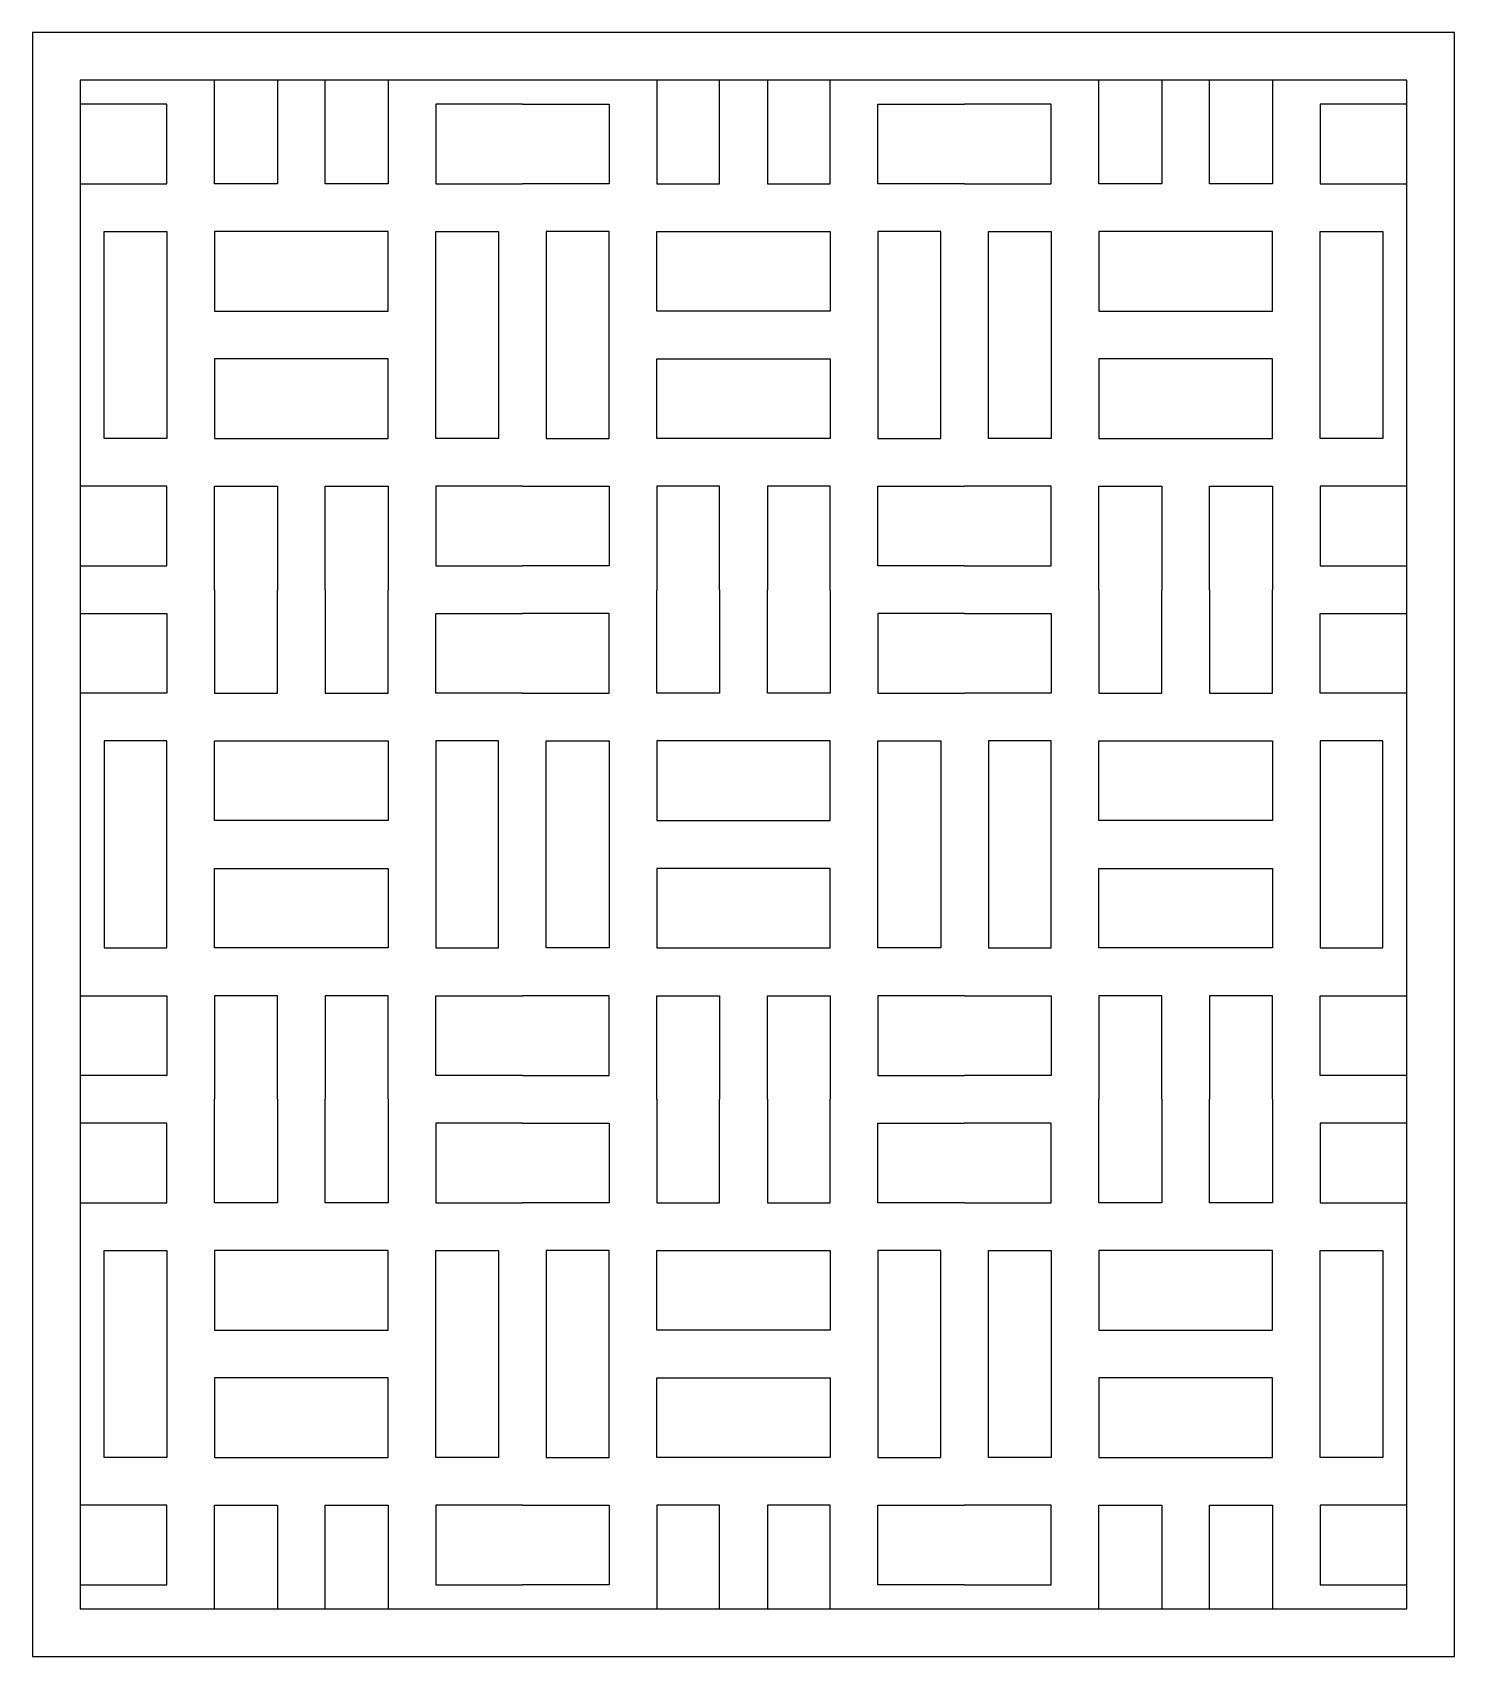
# Model space of a CAD drawing. Extents: x 388 to 561, y 566 to 763.
import ezdxf

# ---------------------------------------------------------------- set-up
doc = ezdxf.new("R2010")
doc.units = 0
doc.layers.add('LAYER_01', color=7, linetype='CONTINUOUS')

msp = doc.modelspace()

# ---------------------------------------------------------------- linework, layer by layer
at = {"layer": 'LAYER_01'}
for points in [[(388.05, 565.92), (560.67, 565.92), (560.67, 763.06), (388.05, 763.06)], [(393.84, 571.72), (554.88, 571.72), (554.88, 757.27), (393.84, 757.27)], [(396.74, 713.78), (396.74, 738.91), (404.37, 738.91), (404.37, 713.78)], [(431.21, 729.24), (431.21, 738.91), (410.16, 738.91), (410.16, 729.24)], [(437, 738.91), (444.63, 738.91), (444.63, 713.78), (437, 713.78)], [(458.04, 738.91), (450.42, 738.91), (450.42, 713.78), (458.04, 713.78)], [(463.84, 729.24), (463.84, 738.91), (484.88, 738.91), (484.88, 729.24)], [(498.3, 713.78), (498.3, 738.91), (490.68, 738.91), (490.68, 713.78)], [(504.1, 713.78), (504.1, 738.91), (511.72, 738.91), (511.72, 713.78)], [(538.56, 729.24), (538.56, 738.91), (517.51, 738.91), (517.51, 729.24)], [(544.35, 738.91), (551.98, 738.91), (551.98, 713.78), (544.35, 713.78)], [(410.16, 713.78), (431.21, 713.78), (431.21, 723.44), (410.16, 723.44)], [(484.88, 713.78), (463.84, 713.78), (463.84, 723.44), (484.88, 723.44)], [(517.51, 713.78), (538.56, 713.78), (538.56, 723.44), (517.51, 723.44)], [(396.74, 677.06), (396.74, 651.93), (404.37, 651.93), (404.37, 677.06)], [(410.16, 677.06), (431.21, 677.06), (431.21, 667.39), (410.16, 667.39)], [(437, 651.93), (444.63, 651.93), (444.63, 677.06), (437, 677.06)], [(458.04, 651.93), (450.42, 651.93), (450.42, 677.06), (458.04, 677.06)], [(484.88, 677.06), (463.84, 677.06), (463.84, 667.39), (484.88, 667.39)], [(498.3, 677.06), (498.3, 651.93), (490.68, 651.93), (490.68, 677.06)], [(504.1, 677.06), (504.1, 651.93), (511.72, 651.93), (511.72, 677.06)], [(517.51, 677.06), (538.56, 677.06), (538.56, 667.39), (517.51, 667.39)], [(544.35, 651.93), (551.98, 651.93), (551.98, 677.06), (544.35, 677.06)], [(431.21, 661.59), (431.21, 651.93), (410.16, 651.93), (410.16, 661.59)], [(463.84, 661.59), (463.84, 651.93), (484.88, 651.93), (484.88, 661.59)], [(538.56, 661.59), (538.56, 651.93), (517.51, 651.93), (517.51, 661.59)], [(396.74, 590.08), (396.74, 615.21), (404.37, 615.21), (404.37, 590.08)], [(431.21, 605.54), (431.21, 615.21), (410.16, 615.21), (410.16, 605.54)], [(437, 615.21), (444.63, 615.21), (444.63, 590.08), (437, 590.08)], [(458.04, 615.21), (450.42, 615.21), (450.42, 590.08), (458.04, 590.08)], [(463.84, 605.54), (463.84, 615.21), (484.88, 615.21), (484.88, 605.54)], [(498.3, 590.08), (498.3, 615.21), (490.68, 615.21), (490.68, 590.08)], [(504.1, 590.08), (504.1, 615.21), (511.72, 615.21), (511.72, 590.08)], [(538.56, 605.54), (538.56, 615.21), (517.51, 615.21), (517.51, 605.54)], [(544.35, 615.21), (551.98, 615.21), (551.98, 590.08), (544.35, 590.08)], [(410.16, 590.08), (431.21, 590.08), (431.21, 599.75), (410.16, 599.75)], [(484.88, 590.08), (463.84, 590.08), (463.84, 599.75), (484.88, 599.75)], [(517.51, 590.08), (538.56, 590.08), (538.56, 599.75), (517.51, 599.75)]]:
    msp.add_lwpolyline(points, close=True, dxfattribs=at)
for points in [[(417.79, 757.27), (417.79, 744.7), (410.16, 744.7), (410.16, 757.27)], [(431.21, 757.27), (431.21, 744.7), (423.58, 744.7), (423.58, 757.27)], [(463.84, 757.27), (463.84, 744.7), (471.46, 744.7), (471.46, 757.27)], [(477.26, 757.27), (477.26, 744.7), (484.88, 744.7), (484.88, 757.27)], [(525.14, 757.27), (525.14, 744.7), (517.51, 744.7), (517.51, 757.27)], [(538.56, 757.27), (538.56, 744.7), (530.93, 744.7), (530.93, 757.27)], [(393.84, 744.7), (404.37, 744.7), (404.37, 754.37), (393.84, 754.37)], [(447.52, 754.37), (437, 754.37), (437, 744.7), (447.52, 744.7)], [(447.52, 754.37), (458.04, 754.37), (458.04, 744.7), (447.52, 744.7)], [(501.2, 744.7), (490.68, 744.7), (490.68, 754.37), (501.2, 754.37)], [(501.2, 744.7), (511.72, 744.7), (511.72, 754.37), (501.2, 754.37)], [(554.88, 754.37), (544.35, 754.37), (544.35, 744.7), (554.88, 744.7)], [(393.84, 698.31), (404.37, 698.31), (404.37, 707.98), (393.84, 707.98)], [(410.16, 695.42), (410.16, 707.98), (417.79, 707.98), (417.79, 695.42)], [(423.58, 695.42), (423.58, 707.98), (431.21, 707.98), (431.21, 695.42)], [(447.52, 707.98), (437, 707.98), (437, 698.31), (447.52, 698.31)], [(447.52, 707.98), (458.04, 707.98), (458.04, 698.31), (447.52, 698.31)], [(471.46, 695.42), (471.46, 707.98), (463.84, 707.98), (463.84, 695.42)], [(484.88, 695.42), (484.88, 707.98), (477.26, 707.98), (477.26, 695.42)], [(501.2, 698.31), (490.68, 698.31), (490.68, 707.98), (501.2, 707.98)], [(501.2, 698.31), (511.72, 698.31), (511.72, 707.98), (501.2, 707.98)], [(517.51, 695.42), (517.51, 707.98), (525.14, 707.98), (525.14, 695.42)], [(530.93, 695.42), (530.93, 707.98), (538.56, 707.98), (538.56, 695.42)], [(554.88, 707.98), (544.35, 707.98), (544.35, 698.31), (554.88, 698.31)], [(410.16, 695.42), (410.16, 682.85), (417.79, 682.85), (417.79, 695.42)], [(423.58, 695.42), (423.58, 682.85), (431.21, 682.85), (431.21, 695.42)], [(471.46, 695.42), (471.46, 682.85), (463.84, 682.85), (463.84, 695.42)], [(484.88, 695.42), (484.88, 682.85), (477.26, 682.85), (477.26, 695.42)], [(517.51, 695.42), (517.51, 682.85), (525.14, 682.85), (525.14, 695.42)], [(530.93, 695.42), (530.93, 682.85), (538.56, 682.85), (538.56, 695.42)], [(393.84, 692.52), (404.37, 692.52), (404.37, 682.85), (393.84, 682.85)], [(447.52, 682.85), (437, 682.85), (437, 692.52), (447.52, 692.52)], [(447.52, 682.85), (458.04, 682.85), (458.04, 692.52), (447.52, 692.52)], [(501.2, 692.52), (490.68, 692.52), (490.68, 682.85), (501.2, 682.85)], [(501.2, 692.52), (511.72, 692.52), (511.72, 682.85), (501.2, 682.85)], [(554.88, 682.85), (544.35, 682.85), (544.35, 692.52), (554.88, 692.52)], [(393.84, 646.13), (404.37, 646.13), (404.37, 636.46), (393.84, 636.46)], [(417.79, 633.57), (417.79, 646.13), (410.16, 646.13), (410.16, 633.57)], [(431.21, 633.57), (431.21, 646.13), (423.58, 646.13), (423.58, 633.57)], [(447.52, 636.46), (437, 636.46), (437, 646.13), (447.52, 646.13)], [(447.52, 636.46), (458.04, 636.46), (458.04, 646.13), (447.52, 646.13)], [(463.84, 633.57), (463.84, 646.13), (471.46, 646.13), (471.46, 633.57)], [(477.26, 633.57), (477.26, 646.13), (484.88, 646.13), (484.88, 633.57)], [(501.2, 646.13), (490.68, 646.13), (490.68, 636.46), (501.2, 636.46)], [(501.2, 646.13), (511.72, 646.13), (511.72, 636.46), (501.2, 636.46)], [(525.14, 633.57), (525.14, 646.13), (517.51, 646.13), (517.51, 633.57)], [(538.56, 633.57), (538.56, 646.13), (530.93, 646.13), (530.93, 633.57)], [(554.88, 636.46), (544.35, 636.46), (544.35, 646.13), (554.88, 646.13)], [(417.79, 633.57), (417.79, 621), (410.16, 621), (410.16, 633.57)], [(431.21, 633.57), (431.21, 621), (423.58, 621), (423.58, 633.57)], [(463.84, 633.57), (463.84, 621), (471.46, 621), (471.46, 633.57)], [(477.26, 633.57), (477.26, 621), (484.88, 621), (484.88, 633.57)], [(525.14, 633.57), (525.14, 621), (517.51, 621), (517.51, 633.57)], [(538.56, 633.57), (538.56, 621), (530.93, 621), (530.93, 633.57)], [(393.84, 621), (404.37, 621), (404.37, 630.67), (393.84, 630.67)], [(447.52, 630.67), (437, 630.67), (437, 621), (447.52, 621)], [(447.52, 630.67), (458.04, 630.67), (458.04, 621), (447.52, 621)], [(501.2, 621), (490.68, 621), (490.68, 630.67), (501.2, 630.67)], [(501.2, 621), (511.72, 621), (511.72, 630.67), (501.2, 630.67)], [(554.88, 630.67), (544.35, 630.67), (544.35, 621), (554.88, 621)], [(393.84, 574.61), (404.37, 574.61), (404.37, 584.28), (393.84, 584.28)], [(410.16, 571.72), (410.16, 584.28), (417.79, 584.28), (417.79, 571.72)], [(423.58, 571.72), (423.58, 584.28), (431.21, 584.28), (431.21, 571.72)], [(447.52, 584.28), (437, 584.28), (437, 574.61), (447.52, 574.61)], [(447.52, 584.28), (458.04, 584.28), (458.04, 574.61), (447.52, 574.61)], [(471.46, 571.72), (471.46, 584.28), (463.84, 584.28), (463.84, 571.72)], [(484.88, 571.72), (484.88, 584.28), (477.26, 584.28), (477.26, 571.72)], [(501.2, 574.61), (490.68, 574.61), (490.68, 584.28), (501.2, 584.28)], [(501.2, 574.61), (511.72, 574.61), (511.72, 584.28), (501.2, 584.28)], [(517.51, 571.72), (517.51, 584.28), (525.14, 584.28), (525.14, 571.72)], [(530.93, 571.72), (530.93, 584.28), (538.56, 584.28), (538.56, 571.72)], [(554.88, 584.28), (544.35, 584.28), (544.35, 574.61), (554.88, 574.61)]]:
    msp.add_lwpolyline(points, dxfattribs=at)

doc.saveas('drawing.dxf')
